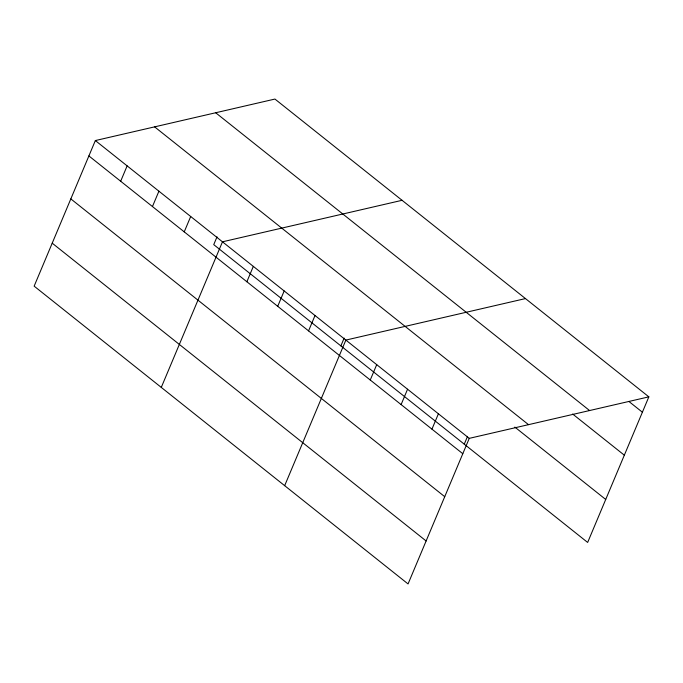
<?xml version="1.0" encoding="UTF-8"?>
<svg xmlns="http://www.w3.org/2000/svg" width="683" height="683" viewBox="0 0 683 683"><rect width="100%" height="100%" fill="white"/><g stroke="black" fill="none" stroke-linecap="round" stroke-linejoin="round"><path stroke-width="1.02" d="M648.85 396.849L274.942 99.061L95.347 140.561L34.15 286.151L408.058 583.939L469.255 438.358L648.85 396.849L587.653 542.439L213.745 244.642L217.023 236.83M120.669 181.243L127.132 165.875M152.454 206.548L158.917 191.189M184.239 231.861L190.694 216.502M161.282 387.398L222.479 241.816L402.074 200.307M246.87 281.746L253.325 266.379M277.716 306.308L284.171 290.949M308.562 330.879L315.017 315.512M340.868 345.897L344.155 338.085M284.666 485.673L345.871 340.083L525.458 298.582M370.254 380.013L376.717 364.654M401.109 404.584L407.563 389.216M431.955 429.146L438.409 413.787M464.261 444.163L467.548 436.352M629.052 401.587L642.396 412.216M215.674 112.755L589.583 410.543M572.636 414.018L624.33 455.185M154.614 126.867L528.522 424.655M514.837 427.088L605.719 499.461M95.347 140.561L469.255 438.358M88.892 155.929L462.801 453.717M70.827 198.898L444.735 496.686M52.215 243.174L426.124 540.97"/></g></svg>
